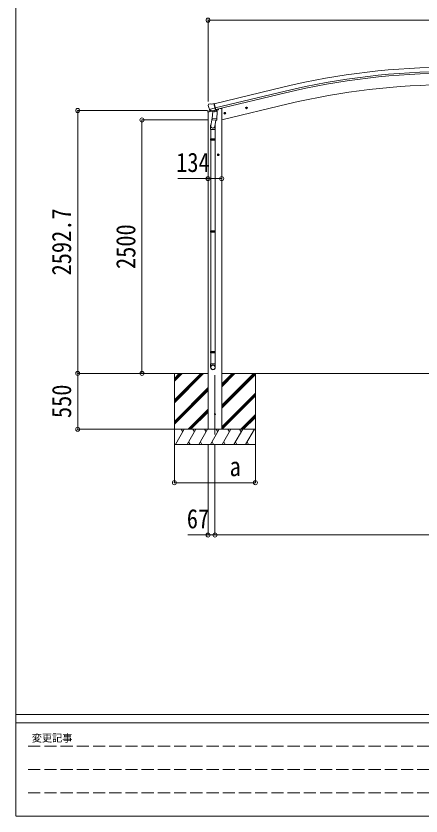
# Model space of a CAD drawing. Units: millimetres at full size, sheet at 1:40. Extents: x -11181 to 11305, y -7804 to 7716.
# Drawn here: x -11181 to -7184, y -7804 to 86 of the extents above; entities that cross this region are included whole.
import ezdxf
from ezdxf.enums import TextEntityAlignment as Align

# ---------------------------------------------------------------- set-up
doc = ezdxf.new("R2010")
doc.units = ezdxf.units.MM
doc.header["$LTSCALE"] = 40
doc.header["$PDMODE"] = 32
doc.header["$PDSIZE"] = 40
doc.linetypes.add('DASHED3', pattern=[4, 3, -1])
for name, color, linetype, lineweight in [('0-0_0', 7, 'Continuous', 9), ('0-1_本体', 4, 'Continuous', 9), ('0-2_部品', 7, 'Continuous', 9), ('0-8_PARTS2', 2, 'Continuous', 9), ('0-A_寸法', 6, 'Continuous', 9), ('F-0_240', 7, 'Continuous', 9)]:
    doc.layers.add(name, color=color, linetype=linetype, lineweight=lineweight)
doc.styles.add('ＭＳ ゴシック', font='')
doc.styles.get('ＭＳ ゴシック').set_extended_font_data('MS Gothic')

msp = doc.modelspace()

# ---------------------------------------------------------------- linework, layer by layer
at = {"layer": '0-0_0'}
for p, q in [((-9284.75, -3439.41), (-9796.96, -3439.42)), ((-9617.75, -3488.01), (-9569.14, -3439.41)), ((-9617.75, -3502.15), (-9555.01, -3439.41)), ((-9617.75, -3516.3), (-9540.86, -3439.41)), ((-9617.75, -3728.43), (-9328.73, -3439.41)), ((-9617.75, -3714.28), (-9342.87, -3439.41)), ((-9617.75, -3700.14), (-9357.02, -3439.41)), ((-9617.75, -3439.41), (-9617.75, -4139.41)), ((-9150.75, -3541.51), (-9048.65, -3439.41)), ((-9150.75, -3555.65), (-9034.51, -3439.41)), ((-9150.75, -3569.8), (-9020.36, -3439.41)), ((-9150.75, -3767.78), (-8822.37, -3439.41)), ((-9150.75, -3753.64), (-8836.52, -3439.41)), ((-9150.75, -3439.41), (-4618.73, -3439.41)), ((-9150.75, -3781.93), (-8817.75, -3448.93)), ((-8817.75, -3439.41), (-8817.75, -4139.41)), ((-9617.75, -3912.27), (-9284.75, -3579.28)), ((-9617.75, -3926.42), (-9284.75, -3593.42)), ((-9617.75, -3940.56), (-9284.75, -3607.56)), ((-9150.75, -3965.77), (-8817.75, -3632.78)), ((-9150.75, -3979.91), (-8817.75, -3646.92)), ((-9146.1, -3989.41), (-8817.75, -3661.06)), ((-9482.75, -3989.41), (-9284.75, -3791.41)), ((-9468.61, -3989.41), (-9284.75, -3805.55)), ((-9454.47, -3989.41), (-9284.75, -3819.69)), ((-8962.25, -3989.41), (-8817.75, -3844.91)), ((-8948.11, -3989.41), (-8817.75, -3859.05)), ((-8933.97, -3989.41), (-8817.75, -3873.19)), ((-8817.75, -3989.41), (-9617.75, -3989.41)), ((-9607.46, -4139.41), (-9520.85, -3989.41)), ((-9535.85, -4015.4), (-9550.85, -3989.41)), ((-9491.99, -4139.41), (-9405.38, -3989.41)), ((-9420.39, -4015.4), (-9435.39, -3989.41)), ((-9376.52, -4139.41), (-9289.91, -3989.41)), ((-9304.91, -4015.4), (-9319.92, -3989.41)), ((-9150.75, -3989.41), (-9284.75, -3989.41)), ((-9261.05, -4139.41), (-9174.44, -3989.41)), ((-9189.44, -4015.4), (-9204.45, -3989.41)), ((-9145.58, -4139.41), (-9058.97, -3989.41)), ((-9073.97, -4015.4), (-9088.97, -3989.41)), ((-9030.11, -4139.41), (-8943.5, -3989.41)), ((-8973.5, -3989.41), (-8958.5, -4015.4)), ((-8914.64, -4139.41), (-8828.03, -3989.41)), ((-9617.75, -4139.41), (-8817.75, -4139.41)), ((-9476.99, -4113.44), (-9461.99, -4139.41)), ((-9361.52, -4113.43), (-9346.52, -4139.41)), ((-9246.05, -4113.43), (-9231.05, -4139.41)), ((-9130.58, -4113.44), (-9115.58, -4139.41)), ((-9015.11, -4113.44), (-9000.11, -4139.41)), ((-8899.64, -4113.44), (-8884.64, -4139.41))]:
    msp.add_line(p, q, dxfattribs=at)
at = {"layer": '0-1_本体'}
for p, q in [((-9223.81, -779.16), (-8535.9, -614.01)), ((-8525.82, -655.98), (-9213.73, -821.14)), ((-9209.8, -837.5), (-8521.89, -672.35)), ((-9227.07, -779.94), (-9223.81, -779.16)), ((-9227.07, -779.94), (-9213.06, -838.28)), ((-9150.75, -939.53), (-8495.51, -782.23)), ((-9284.75, -862.69), (-9284.75, -3989.41)), ((-9213.06, -838.28), (-9209.8, -837.5)), ((-9150.75, -826.41), (-9163.62, -826.41)), ((-9150.75, -826.41), (-9150.75, -3989.41))]:
    msp.add_line(p, q, dxfattribs=at)
for radius in [7073, 7029.83, 7013, 6900]:
    msp.add_arc((-6884.74, -7491.58), radius, 76.5, 103.5, dxfattribs=at)
at = {"layer": '0-2_部品'}
for p, q in [((-9280.97, -786.49), (-9284.83, -792.79)), ((-9277.87, -784.24), (-9264.69, -781.08)), ((-9250.13, -783.75), (-9263.39, -781.05)), ((-9250.13, -783.75), (-9224.2, -777.53)), ((-9287.21, -863.29), (-9244.29, -852.98)), ((-9287.21, -856.39), (-9287.21, -863.29)), ((-9285.19, -795.07), (-9284.91, -796.22)), ((-9257.98, -847.01), (-9284.91, -853.48)), ((-9271.13, -835.37), (-9213.63, -821.57)), ((-9254.28, -850.28), (-9270.66, -835.79)), ((-9251.57, -850.85), (-9244.05, -849.05)), ((-9250.74, -850.74), (-9249.21, -850.38)), ((-9249.21, -850.38), (-9212.5, -841.57)), ((-9247.37, -850.6), (-9247.42, -851.35)), ((-9246.67, -852.39), (-9220.85, -858.82)), ((-9239.75, -857.73), (-9244.42, -924.57)), ((-9194.06, -860.93), (-9239.75, -857.73)), ((-9237.97, -854.55), (-9238.2, -857.84)), ((-9218.45, -843.39), (-9219.48, -858)), ((-9212.5, -841.57), (-9210.97, -841.2)), ((-9209.42, -839.09), (-9208.48, -839.16)), ((-9208.48, -839.16), (-9195.16, -854.48)), ((-9204.72, -843.48), (-9186.49, -839.1)), ((-9198.73, -927.76), (-9194.06, -860.93)), ((-9195.16, -854.48), (-9195.61, -860.82)), ((-9182.66, -830.99), (-9182.66, -834.24)), ((-9127.21, -874.76), (-9125.08, -867.56)), ((-9125.08, -867.56), (-9117.78, -865.81)), ((-9117.58, -882.73), (-9122.25, -863.28)), ((-9117.78, -865.81), (-9112.61, -871.26)), ((-8896.27, -819.32), (-8915.71, -823.98)), ((-8913.29, -823.4), (-8911.16, -816.21)), ((-8908.12, -828.85), (-8913.29, -823.4)), ((-8911.16, -816.21), (-8903.86, -814.45)), ((-8903.66, -831.37), (-8908.32, -811.93)), ((-8903.86, -814.45), (-8898.69, -819.9)), ((-9242.69, -899.8), (-9258.6, -995.97)), ((-9245.28, -937.04), (-9244.41, -924.57)), ((-9244.89, -938.39), (-9244.89, -938.39)), ((-9198.73, -927.76), (-9244.42, -924.57)), ((-9243.44, -939.17), (-9201.74, -942.09)), ((-9207.17, -941.71), (-9217.9, -1005.3)), ((-9198.75, -927.76), (-9199.63, -940.46)), ((-9110.19, -870.67), (-9129.64, -875.34)), ((-9122.04, -880.2), (-9127.21, -874.76)), ((-9260.75, -1033.13), (-9260.75, -998.78)), ((-9214.75, -998.48), (-9214.75, -1033.13)), ((-9214.75, -1033.13), (-9260.75, -1033.13)), ((-9258.75, -1033.13), (-9258.75, -1127.13)), ((-9216.75, -1033.13), (-9216.75, -1127.13)), ((-9260.75, -1129.13), (-9259.75, -1127.13)), ((-9214.75, -1129.13), (-9260.75, -1129.13)), ((-9214.75, -1137.13), (-9260.75, -1137.13)), ((-9215.75, -1127.13), (-9259.75, -1127.13)), ((-9215.75, -1139.13), (-9259.75, -1139.13)), ((-9258.75, -1139.13), (-9258.75, -2033.47)), ((-9216.75, -1139.13), (-9216.75, -2033.47)), ((-9214.75, -1129.13), (-9215.75, -1127.13)), ((-9214.75, -1137.13), (-9215.75, -1139.13)), ((-9214.75, -1129.13), (-9214.75, -1137.13)), ((-9174.55, -1282.92), (-9194.55, -1282.92)), ((-9192.05, -1282.92), (-9188.3, -1276.42)), ((-9188.3, -1289.42), (-9192.05, -1282.92)), ((-9188.3, -1276.42), (-9180.79, -1276.42)), ((-9184.55, -1292.92), (-9184.55, -1272.92)), ((-9180.79, -1276.42), (-9177.04, -1282.92)), ((-9260.75, -2035.47), (-9259.75, -2033.47)), ((-9214.75, -2035.47), (-9260.75, -2035.47)), ((-9214.75, -2043.47), (-9260.75, -2043.47)), ((-9215.75, -2033.47), (-9259.75, -2033.47)), ((-9215.75, -2045.47), (-9259.75, -2045.47)), ((-9258.75, -2045.47), (-9258.75, -3223.51)), ((-9216.75, -2045.47), (-9216.75, -3223.51)), ((-9214.75, -2035.47), (-9215.75, -2033.47)), ((-9214.75, -2043.47), (-9215.75, -2045.47)), ((-9214.75, -2035.47), (-9214.75, -2043.47)), ((-9260.75, -3225.51), (-9259.75, -3223.51)), ((-9260.75, -3225.51), (-9260.75, -3233.51)), ((-9214.75, -3225.51), (-9260.75, -3225.51)), ((-9260.75, -3233.51), (-9259.75, -3235.51)), ((-9214.75, -3233.51), (-9260.75, -3233.51)), ((-9215.75, -3223.51), (-9259.75, -3223.51)), ((-9214.75, -3225.51), (-9215.75, -3223.51)), ((-9214.75, -3233.51), (-9215.75, -3235.51)), ((-9214.75, -3225.51), (-9214.75, -3233.51)), ((-9215.75, -3235.51), (-9259.75, -3235.51)), ((-9258.75, -3235.51), (-9258.75, -3345.51)), ((-9216.75, -3235.51), (-9216.75, -3345.51)), ((-9214.75, -3345.51), (-9260.75, -3345.51)), ((-9260.75, -3379.65), (-9260.75, -3345.51)), ((-9214.75, -3379.65), (-9214.75, -3345.51))]:
    msp.add_line(p, q, dxfattribs=at)
for points in [[(-9218.77, -842.98), (-9209.05, -840.64), (-9224.2, -777.53)], [(-9271.41, -834.8), (-9270.82, -835.64), (-9270.66, -835.79)], [(-9218.77, -842.98), (-9219.01, -843.13), (-9243.78, -849.07), (-9244.05, -849.05)], [(-8898.69, -819.9), (-8900.82, -827.09), (-8908.12, -828.85)], [(-9112.61, -871.26), (-9114.75, -878.45), (-9122.04, -880.2)], [(-9260.75, -1129.13), (-9260.75, -1137.13), (-9259.75, -1139.13)], [(-9177.04, -1282.92), (-9180.79, -1289.42), (-9188.3, -1289.42)], [(-9260.75, -2035.47), (-9260.75, -2043.47), (-9259.75, -2045.47)]]:
    msp.add_lwpolyline(points, dxfattribs=at)
for centre, radius in [((-9119.91, -873.01), 8.5), ((-9119.91, -873.01), 7.7), ((-9119.91, -873.01), 6.5), ((-8905.99, -821.65), 8.5), ((-8905.99, -821.65), 7.7), ((-8905.99, -821.65), 6.5), ((-9184.55, -1282.92), 8.5), ((-9184.55, -1282.92), 7.7), ((-9184.55, -1282.92), 6.5)]:
    msp.add_circle(centre, radius, dxfattribs=at)
at = {"layer": '0-2_部品', "color": 4}
msp.add_circle((-9217.75, -3839.41), 5, dxfattribs=at)
at = {"layer": '0-2_部品'}
for centre, radius, start, end in [((-9276.71, -789.1), 5, 103.5, 148.5), ((-9263.99, -783.99), 3, 78.5, 103.5), ((-9284.21, -856.39), 3, 103.5, 180), ((-9088.11, -748.97), 202.4, 193.5, 205.09125), ((-9250.85, -850.26), 0.5, 248.23754, 283.5), ((-9247.87, -850.57), 0.5, 356, 103.5), ((-9246.42, -851.42), 1, 176, 256), ((-9220.5, -857.85), 1.03, 250.03897, 351.96569), ((-9217.86, -843.47), 0.604, 100.59842, 172.20595), ((-9211.09, -840.71), 0.5, 283.5, 318.76246), ((-9187.66, -834.24), 5, 283.5, 0), ((-9243.34, -937.21), 1.95, 175.04017, 217.47766), ((-9243.3, -937.18), 2, 217.40962, 266), ((-9201.6, -940.09), 2, 266, 349.46843), ((-9230.75, -998.78), 30, 177.45142, 180)]:
    msp.add_arc(centre, radius, start, end, dxfattribs=at)
for centre, major_axis, ratio, start_param, end_param in [((-9282.27, -794.35), (-1.57, -2.57), 0.99628, 4.712389, 5.4996506), ((-9252.3, -848.03), (-0.73, -2.92), 0.997631, 5.8041905, 6.6006116), ((-9252.24, -847.8), (2.63, 3.16), 0.650902, 4.0958226, 4.1686332), ((-9252.27, -847.93), (-0.73, -2.92), 0.997631, 0.3902369, 0.4789948), ((-9237.75, -998.48), (23, 0), 0.996195, 2.5560258, 6.5663028), ((-9237.75, -998.48), (21, 0), 0.996195, 2.9349147, 5.9512394), ((-9237.75, -3377.91), (-23, 0), 0.996195, 3.1415927, 6.2831853), ((-9237.75, -3379.65), (-23, 0), 0.996195, 3.1415927, 6.2831853), ((-9237.75, -3379.65), (0, -23.43), 0.981806, 4.712389, 7.8539816)]:
    msp.add_ellipse(centre, major_axis=major_axis, ratio=ratio, start_param=start_param, end_param=end_param, dxfattribs=at)
msp.add_ellipse((-9237.75, -3379.65), major_axis=(21, 0), ratio=0.996195, dxfattribs=at)
at = {"layer": '0-8_PARTS2', "color": 6}
msp.add_line((-9285.25, 44.47), (-4484.23, 44.47), dxfattribs=at)
at = {"layer": '0-8_PARTS2'}
msp.add_line((-9217.75, -4040.35), (-9217.75, -3456.4), dxfattribs=at)
at = {"layer": '0-A_寸法'}
for p, q in [((-9285.25, 44.47), (-9285.25, -757.86)), ((-10571.03, -3439.42), (-10571.03, -846.71)), ((-10571.03, -846.71), (-9292.19, -846.71)), ((-9937.32, -3439.42), (-9937.32, -939.43)), ((-9937.32, -939.43), (-9292.19, -939.43)), ((-9284.75, -1518.17), (-9584.75, -1518.17)), ((-9150.75, -1518.17), (-9284.75, -1518.17)), ((-10571.03, -3439.42), (-9622.01, -3439.42)), ((-10571.03, -3439.42), (-9624.76, -3439.42)), ((-10571.03, -3439.42), (-10571.03, -3989.41)), ((-9937.32, -3439.42), (-9624.76, -3439.42)), ((-10571.03, -3989.41), (-9623.04, -3989.41)), ((-9617.75, -4517.32), (-9617.75, -4142.91)), ((-9284.75, -5032.3), (-9284.75, -4142.91)), ((-9217.75, -5032.3), (-9217.75, -4142.91)), ((-8817.75, -4517.32), (-8817.75, -4142.91)), ((-9617.75, -4517.32), (-8817.75, -4517.32)), ((-9284.75, -5032.3), (-9484.75, -5032.3)), ((-9284.75, -5032.3), (-9217.75, -5032.3)), ((-9217.75, -5032.3), (-4551.73, -5032.3))]:
    msp.add_line(p, q, dxfattribs=at)
for p in [(-9285.25, 44.47), (-10571.03, -846.71), (-9937.32, -939.43), (-9284.75, -1518.17), (-9150.75, -1518.17), (-10571.03, -3439.42), (-9937.32, -3439.42), (-10571.03, -3989.41), (-9617.75, -4517.32), (-8817.75, -4517.32), (-9284.75, -5032.3), (-9217.75, -5032.3)]:
    msp.add_point(p, dxfattribs=at)
at = {"layer": 'F-0_240', "color": 5}
for p, q in [((-11180.61, 7716.46), (-11180.61, -7803.54)), ((-11180.61, -6803.54), (10739.39, -6803.54)), ((-11180.61, -6883.54), (7183.72, -6883.54)), ((-11180.61, -7803.54), (10739.39, -7803.54))]:
    msp.add_line(p, q, dxfattribs=at)
at = {"layer": 'F-0_240', "color": 4, "linetype": 'DASHED3'}
for p, q in [((-11060.61, -7113.54), (-4656.28, -7113.54)), ((-11060.61, -7343.54), (-4656.28, -7343.54)), ((-11060.61, -7573.54), (-4656.28, -7573.54))]:
    msp.add_line(p, q, dxfattribs=at)

# ---------------------------------------------------------------- texts
at = {"layer": '0-A_寸法', "color": 7, "style": 'ＭＳ ゴシック', "width": 0.85}
for s, p in [('134', (-9599.75, -1510.17)), ('a', (-9072.75, -4509.32)), ('67', (-9494.75, -5024.3))]:
    msp.add_text(s, height=190.6, dxfattribs=at).set_placement(p, align=Align.BOTTOM_LEFT)
for s, p in [('2592.7', (-10579.03, -2473.07)), ('2500', (-9945.32, -2409.43)), ('550', (-10579.03, -3879.42))]:
    msp.add_text(s, height=190.6, rotation=90, dxfattribs=at).set_placement(p, align=Align.BOTTOM_LEFT)
at = {"layer": 'F-0_240', "style": 'ＭＳ ゴシック'}
msp.add_text('変更記事', height=73.31, dxfattribs=at).set_placement((-11024.31, -7093.54), align=Align.BOTTOM_LEFT)

doc.saveas('drawing.dxf')
